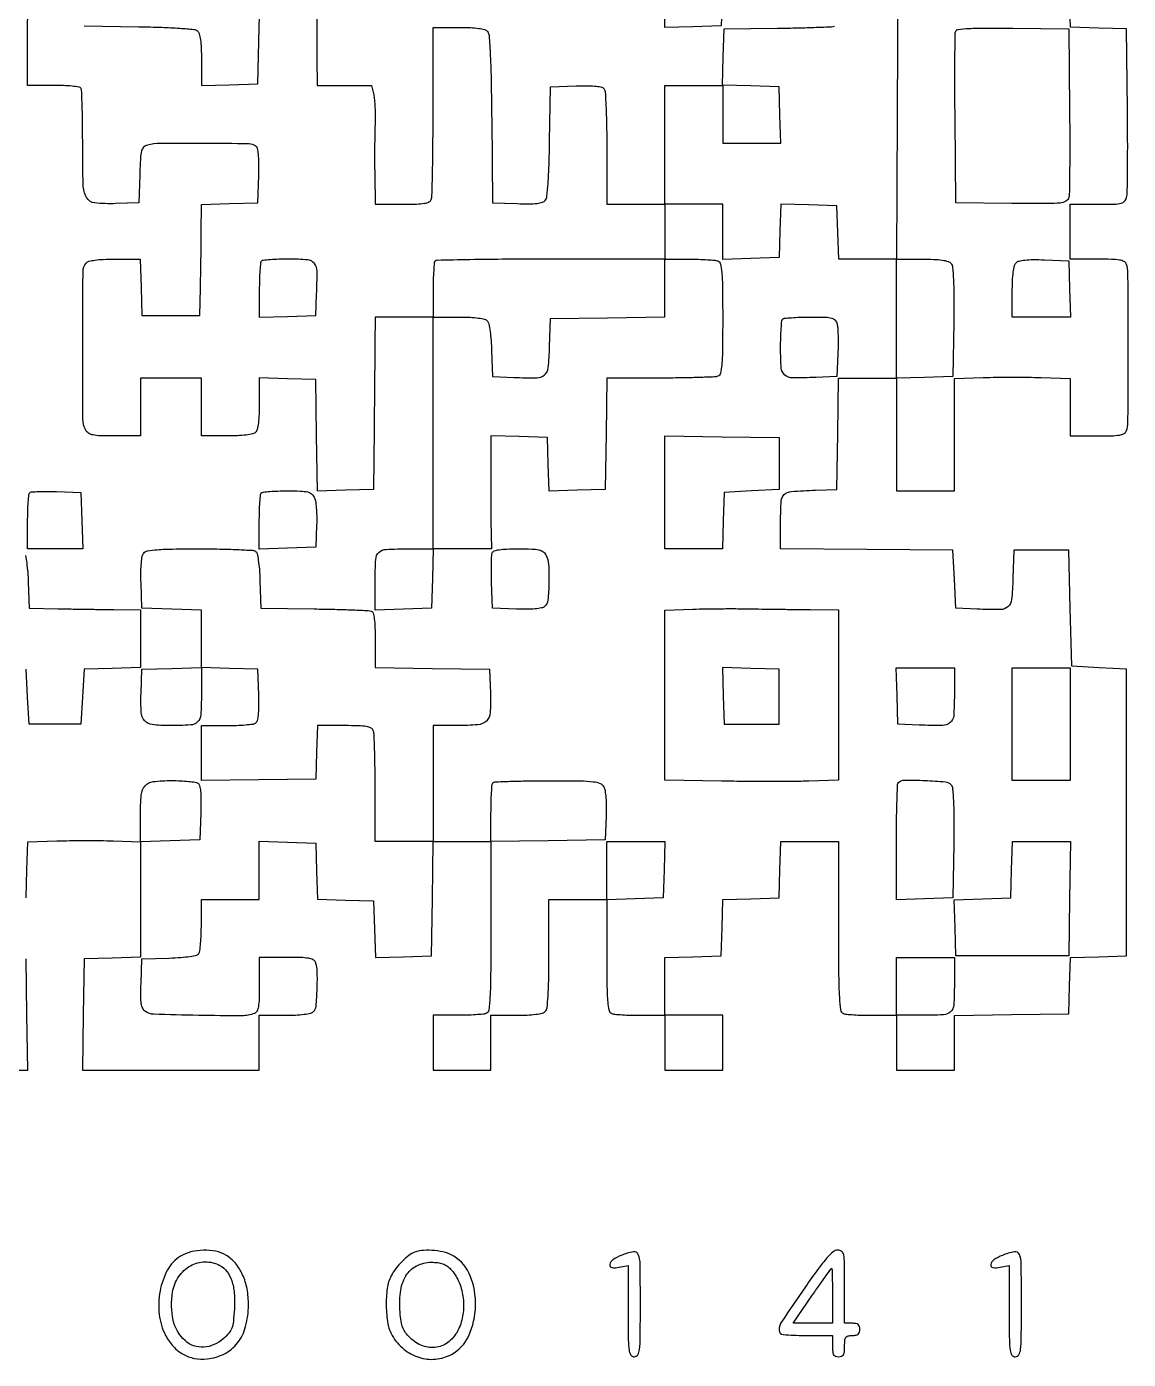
# Model space of a CAD drawing. Extents: x 156 to 936, y 95 to 969.
# Drawn here: x 574.7 to 936.1, y 95.2 to 532.3 of the extents above; entities that cross this region are included whole.
import ezdxf

# ---------------------------------------------------------------- set-up
doc = ezdxf.new("R2010")
doc.units = 0

msp = doc.modelspace()

# ---------------------------------------------------------------- linework, layer by layer
for points in [[(801.793098, 550.149034, -0.187221), (802.389362, 549.340297, -0.039341), (802.721251, 547.5815, -0.027159), (802.864234, 544.914541, -0.008519), (802.793098, 540.914347), (802.5, 532.5), (793.25, 532.212474), (784, 531.924948), (784, 540.795808, -0.007009), (784.048332, 544.243385, -0.010438), (784.195833, 547.256685, -0.00583), (784.400781, 549.767459, -0.174822), (784.666667, 550.333333, -0.195602), (786.1522, 550.959784, -0.005877), (793.007864, 550.966593, -0.007493), (799.73212, 550.793423, -0.131906)], [(916.780941, 505, -0.001977), (916.84951, 494.685605, -0.002921), (916.821033, 485.636338, -0.001332), (916.731182, 477.925454, -0.056385), (916.522911, 476.293917, -0.201199), (915.584148, 475.024369, -0.108143), (913.704851, 474.398377, -0.027714), (909.747913, 474.197675, -0.00164), (897.74197, 474.293917), (879.5, 474.5), (879.233499, 501.985808, -0.001668), (879.165929, 512.611092, -0.002601), (879.185882, 521.764054, -0.000734), (879.256352, 529.725961, -0.089258), (879.445632, 530.718916, -0.280145), (880.270138, 531.356316, -0.014458), (883.766408, 531.646835, -0.013546), (889.150823, 531.791713, -0.003139), (898.212133, 531.733108), (916.5, 531.5)], [(651.666667, 455.333333, 0.174822), (651.400781, 454.767459, 0.00583), (651.195833, 452.256685, 0.010438), (651.048332, 449.243385, 0.007009), (651, 445.795808), (651, 436.924948), (660.25, 437.212474), (669.5, 437.5), (669.800912, 444.479083, 0.011995), (669.945655, 452.05605, 0.168181), (669.054969, 454.589027, 0.208097), (666.863938, 455.755119, 0.019689), (660.647615, 456, 0.007476), (657.413417, 455.951642, 0.011049), (654.57982, 455.804167, 0.00648), (652.226591, 455.598788, 0.173043)], [(708.666667, 455.333333, 0.174709), (708.400808, 454.76784, 0.005871), (708.195833, 452.267708, 0.010477), (708.048334, 449.266524, 0.007039), (708, 445.833333), (708, 437), (716.377555, 437, -0.009913), (720.171204, 436.92478, -0.024242), (722.952749, 436.679019, -0.030268), (724.913227, 436.287489, -0.156365), (725.833879, 435.700164, -0.126595), (726.271826, 434.772011, -0.012295), (726.682026, 432.299919, -0.014976), (727.015093, 429.281363, -0.011302), (727.206324, 425.950164), (727.5, 417.5), (734.479083, 417.199088, 0.012739), (742.057347, 417.065605, 0.177046), (744.578192, 418.009645, 0.194277), (745.776454, 420.321238, 0.015844), (746.212602, 427.259666), (746.5, 436.5), (765.25, 436.772065), (784, 437.044131), (784, 446.522065), (784, 456), (746.666667, 456, 0.001672), (732.305602, 455.951986, 0.002714), (720.104167, 455.804167, 0.000419), (709.306701, 455.605679, 0.193922)], [(877.901115, 454.619149, -0.152679), (878.436825, 453.3148, -0.010349), (878.704708, 449.261182, -0.011229), (878.834763, 443.566252, -0.003921), (878.773559, 435.369149), (878.5, 417.5), (869.25, 417.212474), (860, 416.924948), (860, 436.462474), (860, 456), (868.377555, 456, -0.009515), (872.304816, 455.925254, -0.026489), (875.050953, 455.674595, -0.036575), (876.932399, 455.25958, -0.14803)], [(916.787526, 446.25), (917.075052, 437), (907.537526, 437), (898, 437), (898, 445.3, -0.010869), (898.078193, 448.896692, -0.021373), (898.324495, 451.746533, -0.023516), (898.70151, 453.866807, -0.141534), (899.236619, 454.836619, -0.141627), (900.215618, 455.376564, -0.030081), (902.156875, 455.694801, -0.024175), (904.863904, 455.841129, -0.010354), (908.486619, 455.786619), (916.5, 455.5)], [(840.529566, 434.738223, -0.046297), (840.732976, 433.422419, -0.008315), (840.842764, 430.941177, -0.008911), (840.871285, 428.020953, -0.007951), (840.798618, 424.988223), (840.5, 417.5), (833.520917, 417.199088, -0.012237), (825.895358, 417.057107, -0.174635), (823.381795, 417.979302, -0.203616), (822.231347, 420.234987, -0.017475), (822, 426.852385, -0.007054), (822.048334, 430.278272, -0.010497), (822.195833, 433.273305, -0.005892), (822.400823, 435.768035, -0.174651), (822.666667, 436.333333, -0.173043), (823.226591, 436.598788, -0.00648), (825.57982, 436.804167, -0.011049), (828.413417, 436.951642, -0.007476), (831.647615, 437, -0.005362), (836.756839, 436.945207, -0.057037), (838.81425, 436.664922, -0.156204), (839.885482, 435.994429, -0.11443)], [(592.787526, 370.25), (593.075052, 361), (584.037526, 361), (575, 361), (575, 369.833333, -0.007429), (575.05105, 373.269125, -0.010988), (575.206746, 376.278621, -0.006414), (575.423524, 378.778731, -0.173222), (575.703816, 379.370483, -0.17855), (576.286747, 379.639255, -0.007766), (578.564452, 379.783202, -0.012381), (581.319749, 379.846095, -0.008434), (584.453816, 379.787149), (592.5, 379.5)], [(669.008312, 377.984468, -0.085886), (669.410016, 376.772475, -0.016005), (669.683915, 374.435874, -0.016723), (669.826685, 371.651967, -0.014587), (669.793496, 368.734468), (669.5, 361.5), (660.25, 361.212474), (651, 360.924948), (651, 369.795808, -0.007009), (651.048332, 373.243385, -0.010438), (651.195833, 376.256685, -0.00583), (651.400781, 378.767459, -0.174822), (651.666667, 379.333333, -0.171164), (652.220445, 379.598354, -0.007179), (654.428206, 379.804167, -0.011682), (657.095155, 379.951616, -0.007967), (660.131483, 380, -0.007548), (664.548122, 379.933322, -0.048307), (666.765464, 379.650803, -0.102816), (668.085435, 379.048339, -0.112042)], [(649.707902, 360.201688, -0.195149), (650.24575, 359.447011, -0.020215), (650.673305, 357.262875, -0.020298), (651.008289, 354.292364, -0.009786), (651.207902, 350.467001), (651.5, 341.5), (668.966527, 341.2739, -0.00254), (675.752865, 341.151571, -0.003801), (681.679282, 340.96954, -0.001624), (686.738951, 340.759161, -0.080575), (687.716527, 340.555284, -0.236203), (688.322428, 339.892358, -0.035594), (688.700718, 338.076809, -0.025662), (688.933104, 335.281775, -0.00791), (689, 331.05345), (689, 322.044131), (707.75, 321.772065), (726.5, 321.5), (726.796198, 313.520365, -0.024754), (726.7176, 307.179672, -0.188489), (725.484212, 304.521953, -0.172538), (722.711576, 303.277182, -0.02007), (715.80887, 303), (708, 303), (708, 284), (708, 265), (698.5, 265), (689, 265), (689, 282.418213, 0.003244), (688.955951, 289.207024, 0.00474), (688.821697, 295.184475, 0.002396), (688.635772, 300.244542, 0.081401), (688.393011, 301.418213, 0.192048), (687.6553, 302.216657, 0.07006), (686.160359, 302.688199, 0.034654), (683.587627, 302.93692, 0.006774), (678.931944, 303), (670.077866, 303), (669.788933, 294.25), (669.5, 285.5), (650.75, 285.227935), (632, 284.955869), (632, 293.977935), (632, 303), (640.25, 303.015313, 0.00917), (643.504112, 303.081041, 0.012203), (646.45641, 303.267102, 0.00954), (648.894283, 303.527533, 0.110402), (649.793098, 303.850966, 0.187221), (650.389362, 304.659703, 0.039341), (650.721251, 306.4185, 0.027159), (650.864234, 309.085459, 0.008519), (650.793098, 313.085653), (650.5, 321.5), (641.25, 321.787526), (632, 322.075052), (632, 313.154157, -0.015448), (631.794609, 306.508063, -0.188128), (630.743545, 304.238459, -0.178892), (628.408862, 303.220537, -0.013715), (621.44113, 303.013655, -0.029742), (615.86505, 303.33303, -0.185309), (613.376624, 304.638483, -0.167714), (612.263676, 307.354832, -0.023411), (612.203802, 313.520365), (612.5, 321.5), (622.25, 321.786212), (632, 322.072424), (632, 331.5), (632, 340.927576), (622.25, 341.213788), (612.5, 341.5), (612.207992, 349.84692, -0.010573), (612.15782, 353.47591, -0.020484), (612.297825, 356.373366, -0.022589), (612.592049, 358.549085, -0.128993), (613.080436, 359.59692, -0.179684), (614.342159, 360.323525, -0.022804), (617.510598, 360.709827, -0.015789), (622.568827, 360.93328, -0.003367), (631.372445, 360.984687, -0.004175), (638.023487, 360.923207, -0.006271), (643.823602, 360.748365, -0.002845), (648.745363, 360.510127, -0.128728)], [(744.964816, 359.065741, -0.106729), (745.87883, 355.872074, -0.021971), (746.009357, 349.981917, -0.017974), (745.670347, 344.115342, -0.198655), (744.594796, 342.078674, -0.126804), (743.568167, 341.594776, -0.023545), (741.485252, 341.298867, -0.021342), (738.735348, 341.157498, -0.01153), (735.344796, 341.206229), (727.5, 341.5), (727.206869, 349.916411, -0.006125), (727.131923, 353.23728, -0.008183), (727.150171, 356.252242, -0.006003), (727.236697, 358.764851, -0.080166), (727.425484, 359.666411, -0.220823), (728.073166, 360.294093, -0.044921), (729.664091, 360.692306, -0.02981), (732.149804, 360.931365, -0.009069), (735.933431, 361, -0.0074), (740.407308, 360.933784, -0.045377), (742.695822, 360.657161, -0.096493), (744.053158, 360.077882, -0.121501)], [(831.75, 341.063793), (841, 341), (841, 313.036212), (841, 285.072424), (831.25, 284.786212, -0.005573), (826.247186, 284.695144, -0.001813), (818.85625, 284.669796, -0.001807), (810.643566, 284.70109, -0.002035), (802.75, 284.791817), (784, 285.083634), (784, 313.004291), (784, 340.924948), (793.25, 341.212474, -0.004156), (797.51219, 341.309506, -0.002297), (802.720312, 341.360841, -0.002289), (807.999661, 341.364454, -0.003681), (812.5, 341.313793, 0.000868), (817.000323, 341.237811, 0.00054), (822.279688, 341.163546, 0.000542), (827.487862, 341.101549, 0.000981)], [(879, 313.019052, -0.01682), (878.772817, 306.267676, -0.202101), (877.627338, 303.990719, -0.176722), (875.11956, 303.058134, -0.012322), (867.479083, 303.199088), (860.5, 303.5), (860.212474, 312.75), (859.924948, 322), (869.462474, 322), (879, 322)], [(630.791346, 284.150117, -0.190691), (631.391596, 283.324421, -0.03736), (631.721257, 281.481964, -0.025891), (631.863419, 278.674656, -0.007874), (631.791346, 274.41543), (631.5, 265.5), (621.75, 265.213788), (612, 264.927576), (612, 273.392359, -0.020486), (612.28538, 280.354598, -0.162799), (613.536222, 283.27477, -0.185387), (616.20741, 284.654293, -0.028067), (622.321429, 284.984687, -0.010492), (625.164876, 284.918947, -0.01353), (627.770627, 284.733216, -0.011313), (629.921318, 284.472052, -0.105863)], [(764.02949, 282.944897, -0.088828), (764.423103, 281.733673, -0.014662), (764.688284, 279.280836, -0.01571), (764.826268, 276.344376, -0.01331), (764.79184, 273.237562), (764.5, 265.5), (745.75, 265.227935), (727, 264.955869), (727, 274.311268, -0.006288), (727.045661, 277.942075, -0.009473), (727.185166, 281.103684, -0.004861), (727.378282, 283.753061, -0.17756), (727.630351, 284.297018, -0.18824), (728.212086, 284.552124, -0.001617), (733.174243, 284.740338, -0.005363), (738.919099, 284.877953, -0.003397), (745.618001, 284.921019, -0.002217), (756.280169, 284.869847, -0.024427), (760.54442, 284.621913, -0.069684), (762.792112, 284.057394, -0.175311)], [(877.901115, 283.619149, -0.152679), (878.436825, 282.3148, -0.010349), (878.704708, 278.261182, -0.011229), (878.834763, 272.566252, -0.003921), (878.773559, 264.369149), (878.5, 246.5), (869.25, 246.212474), (860, 245.924948), (860, 264.795808, -0.003304), (860.048116, 272.077567, -0.005224), (860.195833, 278.319185, -0.001536), (860.396615, 283.716771, -0.188471), (860.666667, 284.333333, -0.19814), (862.621589, 285.146495, -0.011097), (869.336436, 285.017409, -0.011026), (876.042039, 284.591251, -0.200773)], [(879, 218.106989, -0.014768), (878.800362, 211.349521, -0.195511), (877.747254, 209.14255, -0.175208), (875.400012, 208.170753, -0.01141), (867.918213, 208), (860, 208), (860, 217.5), (860, 227), (869.5, 227), (879, 227)], [(625.191858, 128.975602, 0.130479), (620.922111, 124.517266, 0.079451), (618.435166, 117.612952, 0.075334), (618.150588, 109.879626, 0.093478), (620.274925, 103.01262, 0.062085), (622.815129, 99.381555, 0.080614), (625.979714, 96.846131, 0.083244), (629.699018, 95.494891, 0.071443), (633.864236, 95.329331, 0.09183), (639.576971, 97.009624, 0.111595), (643.865079, 100.559448, 0.100332), (646.510432, 105.938587, 0.062538), (647.43943, 112.927921, 0.046769), (646.978442, 118.260005, 0.061528), (645.524505, 122.917089, 0.068708), (643.157655, 126.669619, 0.08453), (640.001452, 129.340071, 0.084561), (636.719147, 130.593722, 0.055238), (632.671525, 130.941694, 0.054633), (628.587447, 130.392118, 0.076295)], [(638.055391, 125.970356, -0.110245), (640.36385, 123.982155, -0.079572), (641.942287, 120.960491, -0.061807), (642.765461, 116.881206, -0.033039), (642.814952, 111.730892, -0.01176), (642.484796, 107.610912, -0.062274), (641.974375, 105.409858, -0.087126), (641.01426, 103.756348, -0.035439), (639.194915, 101.882849, -0.166519), (632.736415, 99.158303, -0.205972), (626.629879, 101.298294, -0.153972), (622.7582, 108.030317, -0.096231), (622.533507, 117.198328, -0.105381), (624.538594, 122.257199, -0.117805), (628.372719, 125.821346, -0.124941), (633.215746, 127.139812, -0.12784)], [(702, 130.293772, 0.076398), (700.071509, 129.232797, 0.032741), (697.857022, 127.286925, 0.032022), (695.775407, 124.915429, 0.042379), (694.221519, 122.5, 0.090511), (692.945845, 118.468047, 0.036392), (692.637658, 112.674364, 0.036378), (693.172113, 106.90251, 0.091426), (694.605017, 102.945161, 0.088357), (698.36909, 98.530352, 0.095282), (703.334344, 95.827184, 0.098726), (708.799031, 95.213992, 0.10258), (714, 96.763284, 0.164899), (719.711555, 102.894462, 0.09984), (721.938225, 112.663472, 0.09973), (720.20482, 122.541111, 0.164142), (714.808142, 128.975602, 0.070439), (712.050911, 130.163713, 0.040938), (708.500943, 130.8258, 0.040995), (704.902457, 130.899977, 0.072409)], [(713.759074, 124.75, -0.085002), (716.368258, 120.794845, -0.0666), (717.793891, 115.84745, -0.06477), (717.890153, 110.557266, -0.071274), (716.605633, 105.598574, -0.10284), (713.7612, 101.447465, -0.13291), (709.726155, 99.238782, -0.134996), (705.176653, 99.383574, -0.10767), (700.887299, 101.809391, -0.036214), (699.269947, 103.480048, -0.066943), (698.263125, 105.07493, -0.059793), (697.646589, 106.999807, -0.023689), (697.249692, 109.753208, -0.050781), (697.291632, 117.136091, -0.107273), (699.088555, 122.542474, -0.141027), (702.55418, 125.809952, -0.119507), (707.46205, 127, -0.029866), (709.541771, 126.875663, -0.055995), (711.179493, 126.489952, -0.064222), (712.537289, 125.797773, -0.054637)], [(769.75, 129.267125, 0.048904), (766.98095, 127.800591, 0.201885), (765.952498, 126.256542, 0.427011), (766.640291, 125.288972, 0.08598), (769, 125.35), (772, 125.95), (772, 110.975, 0.002226), (772.042092, 101.522498, 0.030976), (772.283389, 98.121875, 0.119775), (772.882503, 96.582632, 0.245034), (774, 96, 0.267644), (775.131287, 96.652291, 0.103099), (775.721429, 98.4375, 0.026629), (775.959338, 102.362042, 0.001825), (776, 113.5, 0.002775), (775.927747, 126.518326, 0.09183), (775.325901, 129.577615, 0.361326), (773.716261, 130.456849, 0.048993)], [(830.142391, 118.936896, 0.003597), (822.396489, 107.601289, 0.145004), (821.506393, 104.766605, 0.395217), (822.847938, 103.287004, 0.020389), (829.883369, 103), (839, 103), (839, 99.5, 0.022514), (839.082184, 97.67572, 0.10769), (839.392857, 96.6875, 0.177212), (839.997538, 96.177287, 0.087745), (841, 96, 0.087745), (842.002462, 96.177287, 0.177212), (842.607143, 96.6875, 0.10769), (842.917816, 97.67572, 0.022514), (843, 99.5, -0.021436), (843.084309, 101.465575, -0.13443), (843.428571, 102.4, -0.189121), (844.13778, 102.861332, -0.050766), (845.5, 103, 0.044917), (846.682766, 103.106468, 0.124434), (847.4375, 103.45, 0.149477), (847.857434, 104.064742, 0.07578), (848, 105, 0.07578), (847.857434, 105.935258, 0.149477), (847.4375, 106.55, 0.124434), (846.682766, 106.893532, 0.044917), (845.5, 107), (843, 107), (843, 119, 0.00265), (842.958544, 126.821772, 0.043751), (842.703325, 129.416467, 0.180003), (842.022161, 130.54849, 0.170933), (840.75, 130.990392, 0.175533), (839.244476, 130.437766, 0.037466), (837.219345, 128.457414, 0.023252), (834.438882, 124.984987, 0.005512)], [(894.75, 129.267125, 0.048904), (891.98095, 127.800591, 0.201885), (890.952498, 126.256542, 0.427011), (891.640291, 125.288972, 0.08598), (894, 125.35), (897, 125.95), (897, 110.975, 0.002226), (897.042092, 101.522498, 0.030976), (897.283389, 98.121875, 0.119775), (897.882503, 96.582632, 0.245034), (899, 96, 0.267644), (900.131287, 96.652291, 0.103099), (900.721429, 98.4375, 0.026629), (900.959338, 102.362042, 0.001825), (901, 113.5, 0.002775), (900.927747, 126.518326, 0.09183), (900.325901, 129.577615, 0.361326), (898.716261, 130.456849, 0.048993)], [(839, 116), (839, 107), (832.545645, 107), (826.091291, 107), (832.295645, 115.988682, -0.001709), (834.692387, 119.435751, -0.002791), (836.750908, 122.340263, -0.000394), (838.59191, 124.903104, -0.229358), (838.75, 124.988682, -0.418435), (838.852012, 124.894152, -0.000761), (838.926563, 122.352925, -0.004348), (838.982037, 119.450262, -0.002603)]]:
    msp.add_lwpolyline(points, format="xyb", close=True)
for points in [[(593.5, 532.5), (611.426204, 532.226208, -0.004527), (619.018538, 532.041483, -0.009449), (624.9248, 531.732439, -0.006421), (629.490107, 531.347971, -0.150078), (630.676204, 530.853763, -0.154111), (631.279807, 529.916721, -0.032057), (631.678033, 527.975643, -0.024846), (631.925039, 525.194287, -0.009724), (632, 521.340029), (632, 512.924948), (641.25, 513.212474), (650.5, 513.5), (651, 532), (651.5, 550.5)], [(860.5, 550.5), (860.240208, 503.25), (859.980417, 456), (850.529141, 456), (841.077866, 456), (840.788933, 464.75), (840.5, 473.5), (831.289473, 473.787003), (822.078945, 474.074007), (821.789473, 465.287003), (821.5, 456.5), (812.25, 456.212474), (803, 455.924948), (803, 464.962474), (803, 474), (793.5, 474), (784, 474), (784, 493.5), (784, 513), (793.5, 513), (803, 513), (803, 503.5), (803, 494), (812.537526, 494), (822.075052, 494), (821.787526, 503.25), (821.5, 512.5), (812.212977, 512.788016), (802.925954, 513.076031), (803.212977, 522.288016), (803.5, 531.5), (820.966527, 531.7261, 0.00254), (827.752865, 531.848429, 0.003801), (833.679282, 532.03046, 0.001624), (838.738951, 532.240839, 0.080575), (839.716527, 532.444716, 0.288932)], [(574.5, 246.5), (574.786629, 255.68224), (575.073258, 264.86448), (584.557559, 265.18224, -0.004941), (588.840193, 265.283372, -0.003023), (593.893449, 265.322197, -0.00303), (598.898718, 265.300066, -0.005383), (603.02093, 265.212474), (612, 264.924948), (612, 246), (612, 227.075052), (602.75, 226.787526), (593.5, 226.5), (593.227441, 208.25), (592.954883, 190), (621.977441, 190), (651, 190), (651, 199), (651, 208), (659.3, 208, 0.011084), (662.828493, 208.07823, 0.020332), (665.693122, 208.322289, 0.021091), (667.860329, 208.689458, 0.144849), (668.8, 209.2, 0.177167), (669.629377, 210.986201, 0.011865), (669.974536, 216.705453, 0.01606), (669.999676, 222.379382, 0.084883), (669.393011, 225.418213, 0.192406), (668.653872, 226.217093, 0.06988), (667.154102, 226.688469, 0.034532), (664.571713, 226.937024, 0.00673), (659.893011, 227), (651, 227), (651, 218.106989, -0.00673), (650.937024, 213.428287, -0.034532), (650.688469, 210.845898, -0.06988), (650.217093, 209.346128, -0.192406), (649.418213, 208.606989, -0.092118), (645.257899, 207.838367, -0.004379), (631.006148, 207.977807, -0.003049), (616.355023, 208.338894, -0.151297), (613.644932, 209.270365, -0.118939), (612.768477, 210.305331, -0.077992), (612.2893, 211.800071, -0.040111), (612.110962, 214.193453, -0.007825), (612.203802, 218.520365), (612.5, 226.5), (621.467001, 226.792098, 0.009786), (625.292364, 226.991711, 0.020298), (628.262875, 227.326695, 0.020215), (630.447011, 227.75425, 0.195149), (631.201688, 228.292098, 0.112618), (631.504907, 229.144238, 0.008743), (631.748365, 231.568616, 0.011595), (631.922842, 234.501991, 0.008591), (631.984687, 237.75), (632, 246), (641.5, 246), (651, 246), (651, 255.537526), (651, 265.075052), (660.25, 264.787526), (669.5, 264.5), (669.787036, 255.287036), (670.074071, 246.074071), (679.287036, 245.787036), (688.5, 245.5), (688.788016, 236.212977), (689.076031, 226.925954), (698.288016, 227.212977), (707.5, 227.5), (707.772065, 246.25), (708.044131, 265), (717.489278, 265), (726.934426, 265), (726.934426, 237.094407, -0.001519), (726.886312, 221.257021, -0.012056), (726.665224, 213.935252, -0.018991), (726.275534, 209.724126, -0.27518), (725.385426, 208.594407, -0.068895), (724.383989, 208.361159, -0.007139), (721.965469, 208.174607, -0.008769), (719.063702, 208.043456, -0.006907), (715.918213, 208), (708, 208), (708, 199), (708, 190), (717.5, 190), (727, 190), (727, 199), (727, 208), (735.3, 208, 0.011084), (738.828493, 208.07823, 0.020332), (741.693122, 208.322289, 0.021091), (743.860329, 208.689458, 0.144849), (744.8, 209.2, 0.17093), (745.380286, 210.411132, 0.011288), (745.716292, 214.324625, 0.011908), (745.936048, 219.919232, 0.003861), (746, 228.2), (746, 246), (755.5, 246), (765, 246), (765, 227.606989, 0.002472), (765.051073, 217.276552, 0.018295), (765.27975, 212.359559, 0.036273), (765.711497, 209.606822, 0.24904), (766.581787, 208.606989, 0.06844), (767.599719, 208.368926, 0.007317), (770.0249, 208.178303, 0.008902), (772.933927, 208.044385, 0.00705), (776.081787, 208), (784, 208), (784, 199), (784, 190), (793.5, 190), (803, 190), (803, 199), (803, 208), (793.5, 208), (784, 208), (784, 217.462474), (784, 226.924948), (793.25, 227.212474), (802.5, 227.5), (802.787036, 236.712964), (803.074071, 245.925929), (812.287036, 246.212964), (821.5, 246.5), (821.787526, 255.75), (822.075052, 265), (831.537526, 265), (841, 265), (841, 237.106989, 0.001482), (841.047441, 221.102837, 0.01238), (841.269618, 213.864913, 0.020733), (841.66906, 209.7558, 0.273), (842.581787, 208.606989, 0.06844), (843.599719, 208.368926, 0.007317), (846.0249, 208.178303, 0.008902), (848.933927, 208.044385, 0.00705), (852.081787, 208), (860, 208), (860, 199), (860, 190), (869.5, 190), (879, 190), (879, 198.977935), (879, 207.955869), (897.75, 208.227935), (916.5, 208.5), (916.787036, 217.712964), (917.074071, 226.925929), (926.287036, 227.212964), (935.5, 227.5), (935.5, 274.5), (935.5, 321.5), (926.5, 322), (917.5, 322.5), (917, 341.5), (916.5, 360.5), (907.5, 360.5), (898.5, 360.5), (898.212602, 351.259666, -0.015844), (897.776454, 344.321238, -0.194277), (896.578192, 342.009645, -0.177046), (894.057347, 341.065605, -0.012739), (886.479083, 341.199088), (879.5, 341.5), (879, 351), (878.5, 360.5), (850.25, 360.765573), (822, 361.031147), (822, 369.996521, -0.014124), (822.189658, 376.709146, -0.199161), (823.214905, 378.833359, -0.165324), (825.525643, 379.811044, -0.009066), (833.5, 380.245668), (840.5, 380.5), (840.772559, 398.75), (841.045117, 417), (850.522559, 417), (860, 417), (860, 398.5), (860, 380), (869.5, 380), (879, 380), (879, 398.40347), (879, 416.806941), (888.5, 417.15347, -0.005743), (892.824751, 417.261505, -0.003373), (898, 417.296414, -0.003373), (903.175249, 417.261505, -0.005743), (907.5, 417.15347), (917, 416.806941), (917, 407.40347), (917, 398), (925.893011, 398, 0.00673), (930.571713, 398.062976, 0.034532), (933.154102, 398.311531, 0.06988), (934.653872, 398.782907, 0.192406), (935.393011, 399.581787, 0.091131), (935.951795, 402.573538, 0.000722), (935.987056, 427, 0.000722), (935.951795, 451.426462, 0.091131), (935.393011, 454.418213, 0.192406), (934.653872, 455.217093, 0.06988), (933.154102, 455.688469, 0.034532), (930.571713, 455.937024, 0.00673), (925.893011, 456), (917, 456), (917, 465), (917, 474), (925.980948, 474, 0.004718), (931.547349, 474.05252, 0.05329), (933.733065, 474.327943, 0.154152), (934.853609, 474.996168, 0.122466), (935.511889, 476.25, 0.056278), (935.724366, 477.910045, 0.001377), (935.817795, 485.623438, 0.002973), (935.848704, 494.682513, 0.002017), (935.780941, 505), (935.5, 531.5), (926.287036, 531.787036), (917.074071, 532.074071), (916.787036, 541.287036)], [(669.896248, 535.451836, 0.001735), (669.854364, 530.588588, 0.001737), (669.846297, 525.753975, 0.003038), (669.877856, 521.75), (670, 513), (678.920545, 513), (687.841089, 513), (688.518867, 509.914098, -0.033066), (688.764822, 508.287778, -0.009817), (688.92662, 505.777101, -0.009804), (688.997842, 502.941821, -0.010432), (688.955188, 500.164098, 0.005298), (688.872239, 496.92712, 0.002258), (688.826705, 492.593516, 0.002234), (688.81967, 487.970592, 0.002933), (688.856866, 483.75), (689, 474), (697.893011, 474, 0.00673), (702.571713, 474.062976, 0.034532), (705.154102, 474.311531, 0.06988), (706.653872, 474.782907, 0.192406), (707.393011, 475.581787, 0.085473), (707.638057, 476.816774, 0.001104), (707.821697, 484.753025, 0.003165), (707.956091, 493.959151, 0.002067), (708, 504.581787), (708, 532), (716.377555, 532, -0.009745), (720.226958, 531.92497, -0.025165), (722.994009, 531.677222, -0.032817), (724.920346, 531.276243, -0.152986), (725.861179, 530.667269, -0.158542), (726.390468, 529.335365, -0.004022), (726.756259, 522.780314, -0.006881), (727.051953, 514.071198, -0.002616), (727.233624, 501.917269), (727.5, 474.5), (735.596055, 474.212045, 0.009179), (739.494152, 474.145013, 0.028683), (742.111774, 474.298355, 0.042759), (743.866854, 474.656558, 0.148905), (744.822264, 475.285841, 0.148709), (745.340851, 476.521121, 0.007389), (745.729656, 480.956416, 0.009943), (746.039496, 486.821876, 0.004405), (746.226208, 494.573796), (746.5, 512.5), (754.914347, 512.793098, -0.008519), (758.914541, 512.864234, -0.027159), (761.5815, 512.721251, -0.039341), (763.340297, 512.389362, -0.187221), (764.149034, 511.793098, -0.128488), (764.47857, 510.763477, -0.002861), (764.732898, 505.51891, -0.006287), (764.919391, 499.337338, -0.004187), (764.984687, 492.25), (765, 474), (774.5, 474), (784, 474), (784, 465), (784, 456), (791.918213, 456, -0.00705), (795.066073, 455.955615, -0.008902), (797.9751, 455.821697, -0.007317), (800.400281, 455.631074, -0.06844), (801.418213, 455.393011, -0.248646), (802.287914, 454.395349, -0.036527), (802.720076, 451.657417, -0.018394), (802.948864, 446.766599, -0.00249), (803, 436.5, -0.00249), (802.948864, 426.233401, -0.018394), (802.720076, 421.342583, -0.036527), (802.287914, 418.604651, -0.248646), (801.418213, 417.606989, -0.081387), (800.244749, 417.364235, -0.002401), (795.191102, 417.178303, -0.004745), (789.220935, 417.044049, -0.003248), (782.440771, 417), (765.045117, 417), (764.772559, 398.75), (764.5, 380.5), (755.289473, 380.212997), (746.078945, 379.925993), (745.789473, 388.712997), (745.5, 397.5), (736.25, 397.787526), (727, 398.075052), (726.936029, 388.787526, 0.001581), (726.92029, 384.56215, 0.000931), (726.926856, 379.511023, 0.000931), (726.952211, 374.463464, 0.001591), (726.994633, 370.25), (727.117209, 361), (717.594816, 361), (708.072424, 361), (707.786212, 351.25), (707.5, 341.5), (698.25, 341.212474), (689, 340.924948), (689, 350.355485, -0.013197), (689.189698, 357.541333, -0.190437), (690.231208, 359.817374, -0.181487), (692.568899, 360.822885, -0.011786), (700.081787, 361), (708, 361), (708, 399), (708, 437), (698.5, 437), (689, 437), (688.916583, 428.25, 0.000134), (688.87364, 423.615372, 0.000037), (688.808736, 416.342188, 0.000037), (688.736478, 408.10741, 0.000039), (688.666583, 400), (688.5, 380.5), (679.272703, 380.212775), (670.045405, 379.925549), (669.772703, 398.212775), (669.5, 416.5), (660.25, 416.787526), (651, 417.075052), (651, 408.737526, -0.01101), (650.921884, 405.190499, -0.020283), (650.678036, 402.315021, -0.021051), (650.311042, 400.141321, -0.145015), (649.8, 399.2, -0.144849), (648.860329, 398.689458, -0.021091), (646.693122, 398.322289, -0.020332), (643.828493, 398.07823, -0.011084), (640.3, 398), (632, 398), (632, 407.5), (632, 417), (622, 417), (612, 417), (612, 407.5), (612, 398), (603.535184, 398, -0.006877), (598.828231, 398.064744, -0.041819), (596.409152, 398.334606, -0.089884), (594.986362, 398.892963, -0.1323), (594.071696, 399.866035, -0.122227), (593.108174, 403.668851, -0.001697), (593.072091, 427.632779, -0.001282), (593.1805, 451.984887, -0.173127), (594.175279, 454.711198, -0.157293), (595.087365, 455.290738, -0.029482), (597.054004, 455.679304, -0.023996), (599.829929, 455.924601, -0.010039), (603.584919, 456), (611.924948, 456), (612.212474, 446.75), (612.5, 437.5), (622, 437.5), (631.5, 437.5), (631.698134, 446.5, 0.001314), (631.777843, 450.611676, 0.000757), (631.853302, 455.562414, 0.000757), (631.914013, 460.533345, 0.001267), (631.948134, 464.712474), (632, 473.924948), (641.25, 474.212474), (650.5, 474.5), (650.791346, 483.41543, 0.007874), (650.863419, 487.674656, 0.025891), (650.721257, 490.481964, 0.03736), (650.391596, 492.324421, 0.190691), (649.791346, 493.150117, 0.138873), (647.586904, 493.806425, 0.001733), (632.749565, 493.953572, 0.003174), (618.554905, 493.95502, 0.064009), (614.286107, 493.379156, 0.128699), (613.057677, 492.679182, 0.137237), (612.366029, 491.482624, 0.050018), (612.01544, 489.184515, 0.005038), (611.786107, 483.642811), (611.5, 474.5), (603.861486, 474.209943, -0.035148), (597.003837, 474.431601, -0.247468), (594.315071, 476.223197, -0.118926), (593.219998, 480.321543, -0.006156), (593.054072, 494.094746, 0.003233), (593.013246, 500.679569, 0.00496), (592.88444, 506.381645, 0.001841), (592.707366, 511.272648, 0.129137), (592.470272, 512.048101, 0.220861), (591.897673, 512.425283, 0.010676), (589.575242, 512.72038, 0.015731), (586.718118, 512.930977, 0.01053), (583.440983, 513), (575, 513), (575, 531.333333, -0.003589), (575.050815, 538.411553, -0.005649)], [(514.755624, 341.2246, 0.000017), (526.5, 341.303693)], [(574.271826, 358.772011, -0.012295), (574.682026, 356.299919, -0.014976), (575.015093, 353.281363, -0.011302), (575.206324, 349.950164), (575.5, 341.5), (585, 341.329024, 0.000662), (589.27269, 341.257782, 0.000413), (594.279688, 341.185059, 0.000414), (599.215499, 341.121534, 0.000753), (603.25, 341.079024), (612, 341), (612, 331.537526), (612, 322.075052), (602.75, 321.787526), (593.5, 321.5), (593, 312.5), (592.5, 303.5), (584, 303.5), (575.5, 303.5), (575, 312.5), (574.5, 321.5)]]:
    msp.add_lwpolyline(points, format="xyb")
for points in [[(821.5, 389), (821.5, 380.5), (812.5, 380), (803.5, 379.5), (803.212474, 370.25), (802.924948, 361), (793.462474, 361), (784, 361), (784, 379.522065), (784, 398.044131), (802.75, 397.772065), (821.5, 397.5)], [(803.211971, 312.788029), (803.5, 303.5), (812.5, 303.5), (821.5, 303.5), (821.5, 312.5), (821.5, 321.5), (812.211971, 321.788029), (802.923942, 322.076058)], [(917, 303.5), (917, 285), (907.5, 285), (898, 285), (898, 303.5), (898, 322), (907.5, 322), (917, 322)], [(783.787526, 255.75), (783.5, 246.5), (774.25, 246.212474), (765, 245.924948), (765, 255.462474), (765, 265), (774.537526, 265), (784.075052, 265)], [(916.772065, 246.25), (916.5, 227.5), (898, 227.5), (879.5, 227.5), (879.212977, 236.711984), (878.925954, 245.923969), (888.212977, 246.211984), (897.5, 246.5), (897.787526, 255.75), (898.075052, 265), (907.559591, 265), (917.044131, 265)]]:
    msp.add_lwpolyline(points, close=True)
msp.add_lwpolyline([(565.522559, 190), (575.045117, 190), (574.772559, 208.25), (574.5, 226.5)])

doc.saveas('drawing.dxf')
